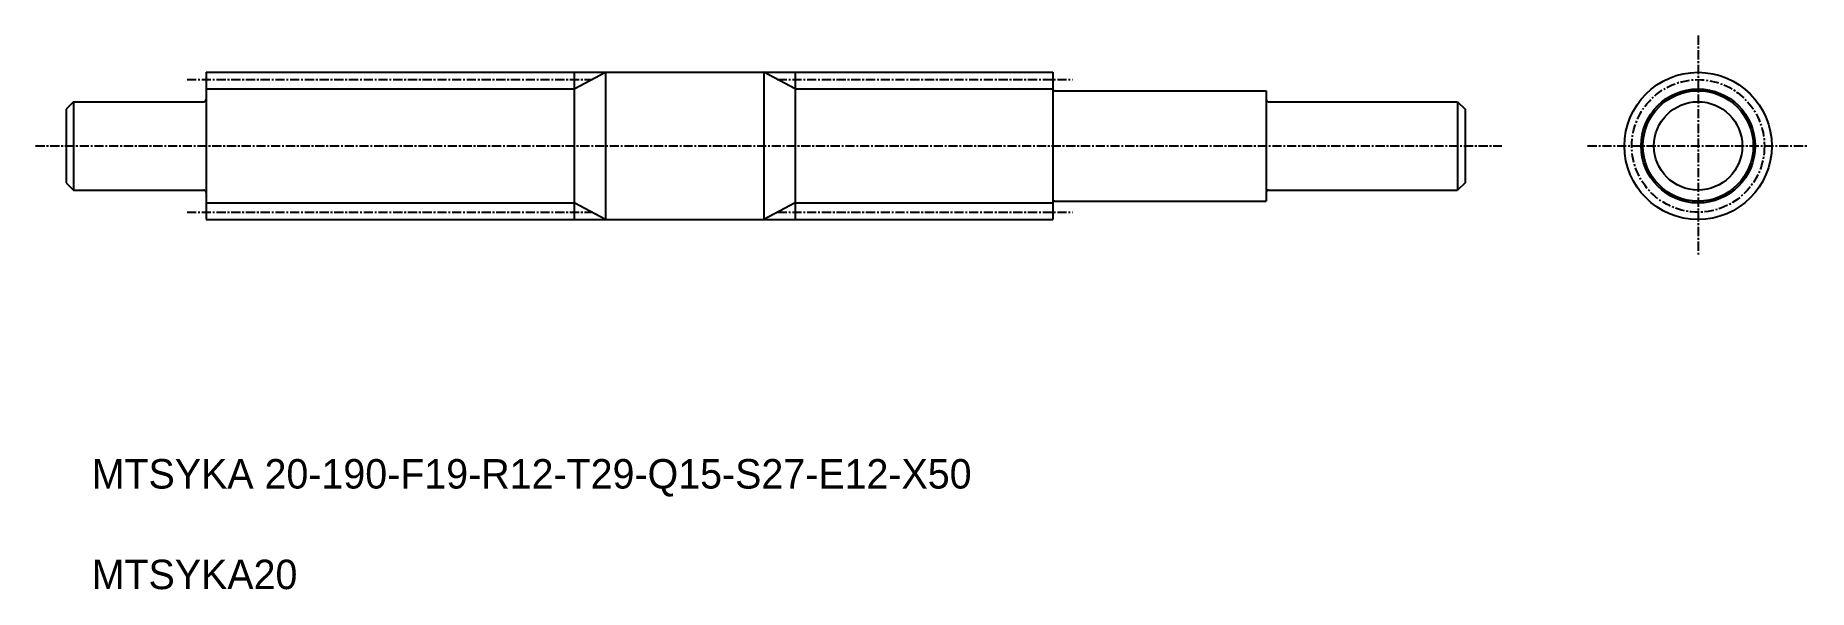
# Model space of a CAD drawing. Extents: x 110 to 351, y 98 to 173.
import ezdxf

# ---------------------------------------------------------------- set-up
doc = ezdxf.new("R2010")
doc.units = 0
doc.linetypes.add('CENTER', pattern=[2, 1.25, -0.25, 0.25, -0.25])
doc.layers.get('0').update_dxf_attribs({"linetype": 'CONTINUOUS'})
doc.layers.add('CENTER', color=1, linetype='CENTER')

msp = doc.modelspace()

# ---------------------------------------------------------------- linework, layer by layer
at = {"color": 7, "linetype": 'CONTINUOUS'}
for p, q in [((133.52, 168.18), (248.52, 168.18)), ((133.52, 168.18), (133.52, 148.18)), ((183.52, 168.18), (183.52, 148.18)), ((187.77, 168.18), (187.77, 148.18)), ((209.27, 168.18), (209.27, 148.18)), ((213.52, 168.18), (213.52, 148.18)), ((248.52, 168.18), (248.52, 148.18)), ((115.52, 164.18), (114.52, 163.18)), ((115.52, 164.18), (133.22, 164.18)), ((115.52, 164.18), (115.52, 152.18)), ((248.82, 165.68), (277.52, 165.68)), ((277.52, 165.68), (277.52, 150.68)), ((277.82, 164.18), (303.52, 164.18)), ((303.52, 164.18), (303.52, 152.18)), ((303.52, 164.18), (304.52, 163.18)), ((114.52, 163.18), (114.52, 153.18)), ((304.52, 163.18), (304.52, 153.18)), ((114.52, 153.18), (115.52, 152.18)), ((115.52, 152.18), (133.22, 152.18)), ((277.82, 152.18), (303.52, 152.18)), ((304.52, 153.18), (303.52, 152.18)), ((248.82, 150.68), (277.52, 150.68)), ((133.52, 148.18), (248.52, 148.18)), ((174.77, 148.18), (174.77, 148.18)), ((216.02, 148.18), (216.02, 148.18))]:
    msp.add_line(p, q, dxfattribs=at)
at = {"color": 3, "linetype": 'CONTINUOUS'}
for p, q in [((183.52, 165.93), (187.77, 168.18)), ((213.52, 165.93), (209.27, 168.18)), ((133.52, 165.93), (183.52, 165.93)), ((213.52, 165.93), (248.52, 165.93)), ((133.52, 150.43), (183.52, 150.43)), ((187.77, 148.18), (183.52, 150.43)), ((213.52, 150.43), (209.27, 148.18)), ((213.52, 150.43), (248.52, 150.43))]:
    msp.add_line(p, q, dxfattribs=at)
at = {"color": 7, "linetype": 'CONTINUOUS'}
for radius in [10, 7.5, 6]:
    msp.add_circle((336.18, 158.18), radius, dxfattribs=at)
at = {"color": 3, "linetype": 'CONTINUOUS'}
msp.add_circle((336.18, 158.18), 7.75, dxfattribs=at)
at = {"color": 7, "linetype": 'CONTINUOUS'}
for centre, start, end in [((133.22, 164.48), 270, 360), ((248.82, 165.98), 180, 270), ((277.82, 164.48), 180, 270), ((133.22, 151.88), 0, 90), ((277.82, 151.88), 90, 180), ((248.82, 150.38), 90, 180)]:
    msp.add_arc(centre, 0.3, start, end, dxfattribs=at)
at = {"layer": 'CENTER', "color": 1, "linetype": 'CENTER'}
for p, q in [((336.18, 173.18), (336.18, 143.18)), ((130.94, 167.18), (185.88, 167.18)), ((211.16, 167.18), (251.2, 167.18)), ((110.36, 158.18), (309.52, 158.18)), ((321.18, 158.18), (351.18, 158.18)), ((130.94, 149.18), (185.88, 149.18)), ((211.16, 149.18), (251.2, 149.18))]:
    msp.add_line(p, q, dxfattribs=at)
msp.add_circle((336.18, 158.18), 9, dxfattribs=at)

# ---------------------------------------------------------------- texts
at = {"color": 7, "linetype": 'CONTINUOUS'}
for s, p in [('MTSYKA 20-190-F19-R12-T29-Q15-S27-E12-X50', (117.99, 111.65)), ('MTSYKA20', (117.99, 97.99))]:
    msp.add_text(s, height=4, dxfattribs=at).set_placement(p)

doc.saveas('drawing.dxf')
